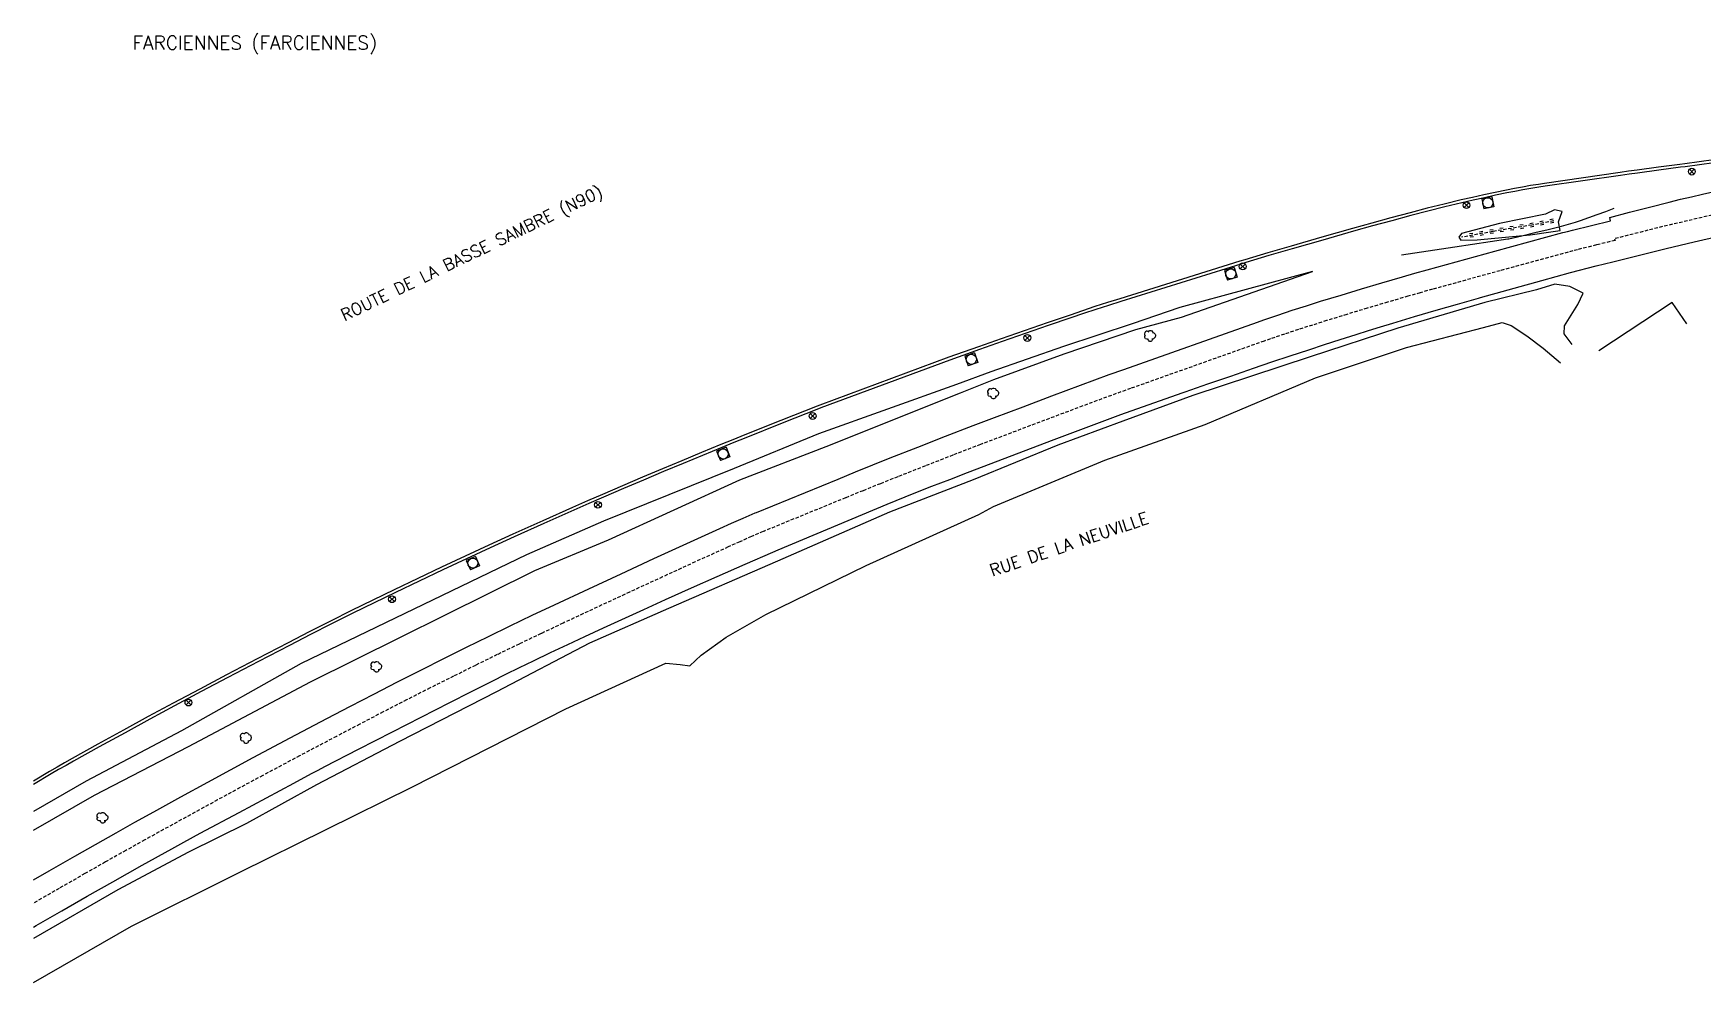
# Model space of a CAD drawing. Header units: millimetres. Extents: x 163000 to 164000, y 125000 to 126000.
# Drawn here: x 163000 to 163245.8, y 125848.4 to 125988.2 of the extents above; entities that cross this region are included whole.
import ezdxf
from ezdxf.enums import TextEntityAlignment as Align

# ---------------------------------------------------------------- set-up
doc = ezdxf.new("R2010")
doc.units = ezdxf.units.MM
doc.linetypes.add('DASHED', pattern=[0.75, 0.5, -0.25])
doc.layers.get('0').update_dxf_attribs({"linetype": 'CONTINUOUS'})
for name, color, linetype in [('W0001', 6, 'DASHED'), ('W0008', 7, 'CONTINUOUS'), ('W0010', 4, 'CONTINUOUS'), ('W0013', 4, 'CONTINUOUS'), ('W0103', 1, 'CONTINUOUS'), ('W0210', 2, 'CONTINUOUS'), ('W0212', 2, 'CONTINUOUS'), ('W0220', 5, 'DASHED'), ('W0300', 7, 'CONTINUOUS'), ('W0420', 7, 'CONTINUOUS'), ('W0469', 7, 'CONTINUOUS'), ('W0980', 7, 'CONTINUOUS'), ('W0989', 7, 'CONTINUOUS')]:
    doc.layers.add(name, color=color, linetype=linetype)
doc.styles.get("Standard").update_dxf_attribs({"font": 'romans.shx', "width": 0.85})

# ---------------------------------------------------------------- blocks, each defined once
blk = doc.blocks.new('T300')
for p, q in [((-0.8, 0.51), (-0.86, 0.34)), ((-0.86, 0.34), (-0.86, 0.17)), ((-0.86, 0.17), (-0.74, 0.06)), ((-0.69, 0.63), (-0.8, 0.51)), ((-0.8, -0.06), (-0.74, 0.06)), ((-0.74, 0.06), (-0.69, 0.11)), ((-0.57, 0.69), (-0.69, 0.63)), ((-0.46, 0.69), (-0.57, 0.69)), ((-0.29, 0.63), (-0.46, 0.69)), ((-0.29, 0.63), (-0.17, 0.74)), ((-0.23, 0.57), (-0.29, 0.63)), ((-0.17, 0.74), (-0.06, 0.8)), ((-0.06, 0.8), (0.06, 0.8)), ((0.06, 0.8), (0.23, 0.74)), ((0.23, 0.74), (0.34, 0.63)), ((0.34, 0.63), (0.4, 0.51)), ((0.46, 0.46), (0.34, 0.46)), ((0.4, 0.51), (0.4, 0.46)), ((0.57, 0.4), (0.46, 0.46)), ((0.57, 0.4), (0.69, 0.29)), ((0.69, 0.29), (0.74, 0.17)), ((0.74, 0.06), (0.69, -0.17)), ((0.74, 0.17), (0.74, 0.06)), ((-0.8, -0.17), (-0.8, -0.06)), ((-0.8, -0.23), (-0.8, -0.17)), ((-0.74, -0.34), (-0.8, -0.23)), ((-0.69, -0.4), (-0.74, -0.34)), ((-0.51, -0.46), (-0.69, -0.4)), ((-0.4, -0.46), (-0.51, -0.46)), ((-0.4, -0.46), (-0.34, -0.46)), ((-0.34, -0.46), (-0.34, -0.4)), ((-0.34, -0.51), (-0.34, -0.46)), ((-0.29, -0.63), (-0.34, -0.51)), ((-0.17, -0.74), (-0.29, -0.63)), ((-0.06, -0.8), (-0.17, -0.74)), ((0.06, -0.8), (-0.06, -0.8)), ((0.17, -0.74), (0.06, -0.8)), ((0.23, -0.69), (0.17, -0.74)), ((0.29, -0.46), (0.23, -0.46)), ((0.29, -0.63), (0.23, -0.69)), ((0.46, -0.4), (0.29, -0.46)), ((0.34, -0.51), (0.29, -0.63)), ((0.34, -0.51), (0.34, -0.46)), ((0.57, -0.34), (0.46, -0.4)), ((0.63, -0.29), (0.57, -0.34)), ((0.69, -0.17), (0.63, -0.29))]:
    blk.add_line(p, q)
blk = doc.blocks.new('T469')
at = {"color": 0, "linetype": 'Continuous', "flags": 128}
for points in [[(-0.35, 0.35), (0.35, -0.35)], [(-0.35, -0.35), (0.35, 0.35)]]:
    blk.add_lwpolyline(points, dxfattribs=at)
at = {"color": 0, "linetype": 'Continuous'}
blk.add_circle((0, 0), 0.5, dxfattribs=at)
blk = doc.blocks.new('T420')
for p, q in [((0.75, 0.75), (-0.75, 0.75)), ((-0.75, 0.75), (-0.75, -0.75)), ((0.75, 0.75), (0.75, -0.75)), ((0.75, -0.75), (-0.75, -0.75))]:
    blk.add_line(p, q)
blk.add_ellipse((0, 0), major_axis=(-0.53, 0.53), ratio=1, start_param=3.926991, end_param=10.210176)
blk = doc.blocks.new('t220o')
at = {"color": 0, "linetype": 'Continuous'}
for p, q in [((-0.25, 0.25), (0.25, 0.25)), ((-0.25, -0.25), (0.25, -0.25))]:
    blk.add_line(p, q, dxfattribs=at)

msp = doc.modelspace()

# ---------------------------------------------------------------- linework, layer by layer
at = {"layer": 'W0001'}
msp.add_lwpolyline([(163250.86, 125962.32), (163239.21, 125959.6), (163232.85, 125957.98), (163232.91, 125957.73), (163230.16, 125957.06), (163227.36, 125956.37), (163226.67, 125956.19), (163225.99, 125956.01), (163216, 125953.28), (163206.02, 125950.54), (163204.22, 125950.03), (163202.42, 125949.52), (163199.42, 125948.64), (163196.42, 125947.75), (163193.42, 125946.85), (163190.44, 125945.93), (163188.36, 125945.27), (163186.28, 125944.61), (163184.21, 125943.93), (163182.15, 125943.23), (163181.22, 125942.91), (163161.57, 125935.93), (163159.45, 125935.17), (163157.34, 125934.4), (163155.23, 125933.62), (163151.02, 125932.04), (163146.82, 125930.46), (163142.6, 125928.86), (163139.46, 125927.69), (163135.41, 125926.12), (163131.35, 125924.53), (163127.29, 125922.93), (163124.72, 125921.91), (163122.17, 125920.88), (163119.61, 125919.84), (163107.64, 125914.94), (163107.45, 125914.86), (163105.73, 125914.12), (163104.01, 125913.37), (163102.3, 125912.6), (163097.46, 125910.4), (163092.63, 125908.18), (163087.8, 125905.95), (163083.03, 125903.73), (163077.99, 125901.37), (163074.75, 125899.84), (163071.52, 125898.3), (163068.3, 125896.74), (163065.09, 125895.16), (163061.88, 125893.57), (163058.41, 125891.83), (163054.95, 125890.07), (163051.5, 125888.3), (163048.06, 125886.51), (163044.62, 125884.71), (163039.2, 125881.84), (163033.78, 125878.95), (163030.44, 125877.16), (163027.11, 125875.35), (163023.14, 125873.17), (163019.18, 125870.99), (163016.4, 125869.45), (163013.62, 125867.91), (163010.6, 125866.21), (163007.59, 125864.5), (163003.81, 125862.33), (163000.02, 125860.15), (163000, 125860.14)], dxfattribs=at)
at = {"layer": 'W0008'}
for points in [[(163247.42, 125969.6), (163245.31, 125969.31), (163243.19, 125969.03), (163242.47, 125968.93), (163239.33, 125968.52), (163236.18, 125968.1), (163234.91, 125967.92), (163233.65, 125967.74), (163222.54, 125966.13), (163221.64, 125965.99), (163220.46, 125965.8), (163219.27, 125965.6), (163218.09, 125965.38), (163216.91, 125965.15), (163215.24, 125964.8), (163213.58, 125964.45), (163211.93, 125964.07), (163210.27, 125963.69), (163207.76, 125963.08), (163205.25, 125962.46), (163202.75, 125961.82), (163199.91, 125961.06), (163197.09, 125960.29), (163194.26, 125959.5), (163189.74, 125958.21), (163185.22, 125956.91), (163181.8, 125955.9), (163178.39, 125954.89), (163177.65, 125954.66), (163160.01, 125949.15), (163158.16, 125948.57), (163156.32, 125947.98), (163154.48, 125947.37), (163152.65, 125946.75), (163149.27, 125945.6), (163145.9, 125944.44), (163142.53, 125943.26), (163139.17, 125942.08), (163134.81, 125940.52), (163115.83, 125933.48), (163115.43, 125933.33), (163110.09, 125931.21), (163104.76, 125929.09), (163102.99, 125928.38), (163101.23, 125927.66), (163098.36, 125926.49), (163095.5, 125925.3), (163092.64, 125924.1), (163089.69, 125922.85), (163086.74, 125921.6), (163083.79, 125920.33), (163081.59, 125919.38), (163079.4, 125918.41), (163075, 125916.44), (163070.6, 125914.46), (163067.09, 125912.86), (163063.59, 125911.25), (163060.1, 125909.62), (163056.61, 125907.97), (163053.13, 125906.3), (163049.99, 125904.77), (163046.85, 125903.23), (163043.73, 125901.67), (163040.61, 125900.09), (163037.5, 125898.49), (163032.96, 125896.13), (163028.43, 125893.76), (163024.49, 125891.68), (163020.57, 125889.58), (163016.92, 125887.61), (163013.29, 125885.63), (163009.49, 125883.55), (163005.71, 125881.45), (163004.6, 125880.82), (163003.49, 125880.19), (163002.39, 125879.54), (163000, 125878.12)], [(163000, 125863.57), (163002.32, 125864.91), (163006.12, 125867.09), (163009.14, 125868.81), (163012.17, 125870.51), (163014.95, 125872.05), (163017.74, 125873.6), (163021.71, 125875.78), (163025.69, 125877.96), (163029.03, 125879.78), (163032.37, 125881.58), (163037.8, 125884.47), (163043.23, 125887.34), (163046.68, 125889.15), (163050.14, 125890.94), (163053.6, 125892.72), (163057.07, 125894.48), (163060.55, 125896.23), (163063.77, 125897.83), (163067, 125899.41), (163070.23, 125900.98), (163073.47, 125902.53), (163076.72, 125904.07), (163081.77, 125906.43), (163086.55, 125908.65), (163091.38, 125910.89), (163096.22, 125913.1), (163101.07, 125915.31), (163102.8, 125916.09), (163104.54, 125916.85), (163106.28, 125917.6), (163106.5, 125917.69), (163118.49, 125922.6), (163121.05, 125923.64), (163123.62, 125924.68), (163126.19, 125925.7), (163130.26, 125927.3), (163134.33, 125928.89), (163138.4, 125930.48), (163141.55, 125931.64), (163145.76, 125933.24), (163149.98, 125934.83), (163154.19, 125936.41), (163156.31, 125937.19), (163158.44, 125937.97), (163160.57, 125938.73), (163180.24, 125945.72), (163181.19, 125946.05), (163183.27, 125946.75), (163185.36, 125947.44), (163187.46, 125948.11), (163189.55, 125948.77), (163192.56, 125949.69), (163195.56, 125950.6), (163198.58, 125951.5), (163201.59, 125952.38), (163203.41, 125952.9), (163205.23, 125953.41), (163215.22, 125956.15), (163225.21, 125958.88), (163225.92, 125959.07), (163226.63, 125959.25), (163229.45, 125959.95), (163232.26, 125960.64), (163232.14, 125961.13), (163235.05, 125961.9), (163237.98, 125962.65), (163240.9, 125963.39), (163242.53, 125963.79), (163244.16, 125964.17), (163245.79, 125964.54), (163257, 125967.03)], [(163000, 125856.63), (163000.43, 125856.88), (163004.18, 125859.02), (163007.93, 125861.16), (163011.69, 125863.28), (163016.03, 125865.72), (163020.37, 125868.15), (163021.26, 125868.64), (163022.15, 125869.13), (163024.58, 125870.43), (163030.28, 125873.49), (163038.33, 125877.81), (163040.96, 125879.22), (163041.93, 125879.74), (163042.91, 125880.25), (163047.88, 125882.82), (163052.86, 125885.39), (163057.08, 125887.55), (163061.31, 125889.7), (163064.42, 125891.28), (163067.54, 125892.84), (163069.57, 125893.85), (163071.6, 125894.84), (163073.64, 125895.83), (163076.17, 125897.04), (163078.69, 125898.23), (163081.22, 125899.42), (163083.95, 125900.68), (163086.67, 125901.94), (163089.87, 125903.4), (163093.08, 125904.86), (163096.89, 125906.57), (163100.71, 125908.27), (163104.79, 125910.07), (163108.88, 125911.85), (163109.65, 125912.18), (163125.74, 125918.91), (163127.05, 125919.46), (163128.37, 125919.99), (163129.7, 125920.52), (163132.31, 125921.54), (163134.93, 125922.55), (163137.55, 125923.56), (163150.33, 125928.42), (163160.11, 125932.12), (163169.17, 125935.28), (163169.61, 125935.44), (163172.96, 125936.61), (163176.32, 125937.77), (163179.68, 125938.92), (163182.39, 125939.84), (163185.09, 125940.75), (163187.8, 125941.64), (163190.12, 125942.4), (163192.45, 125943.15), (163194.77, 125943.9), (163196.58, 125944.46), (163198.38, 125945.02), (163200.19, 125945.57), (163203.39, 125946.52), (163206.59, 125947.46), (163209.7, 125948.36), (163212.81, 125949.24), (163213.12, 125949.33), (163222.14, 125951.84), (163224.25, 125952.42), (163226.36, 125952.99), (163230.13, 125953.98), (163232.58, 125954.58), (163234.54, 125955.08), (163236.5, 125955.58), (163240.44, 125956.56), (163242.48, 125957.05), (163244.54, 125957.53), (163256.12, 125960.19)]]:
    msp.add_lwpolyline(points, dxfattribs=at)
at = {"layer": 'W0010'}
msp.add_lwpolyline([(163201.45, 125955.6), (163209.33, 125956.78), (163217.13, 125957.95), (163217.25, 125957.98), (163219.18, 125958.43), (163221.1, 125958.89), (163223.05, 125959.36), (163225.01, 125959.84), (163225.71, 125960.02), (163226.41, 125960.22), (163227.11, 125960.43), (163227.8, 125960.66), (163229.05, 125961.09), (163230.29, 125961.54), (163231.53, 125962.01), (163232.77, 125962.49)], dxfattribs=at)
at = {"layer": 'W0013'}
msp.add_lwpolyline([(163247.48, 125969.17), (163245.36, 125968.88), (163243.24, 125968.59), (163242.53, 125968.5), (163239.38, 125968.08), (163236.24, 125967.66), (163234.97, 125967.49), (163233.71, 125967.31), (163222.6, 125965.7), (163221.71, 125965.56), (163220.53, 125965.37), (163219.35, 125965.17), (163218.17, 125964.95), (163216.99, 125964.72), (163215.33, 125964.38), (163213.68, 125964.02), (163212.02, 125963.65), (163210.37, 125963.27), (163207.86, 125962.66), (163205.36, 125962.04), (163202.86, 125961.39), (163200.03, 125960.64), (163197.2, 125959.87), (163194.38, 125959.09), (163189.86, 125957.79), (163185.34, 125956.49), (163181.93, 125955.49), (163178.52, 125954.47), (163177.78, 125954.24), (163160.14, 125948.74), (163158.3, 125948.16), (163156.46, 125947.56), (163154.62, 125946.96), (163152.79, 125946.34), (163149.41, 125945.19), (163146.04, 125944.03), (163142.68, 125942.85), (163139.32, 125941.67), (163134.95, 125940.11), (163115.98, 125933.07), (163115.59, 125932.93), (163110.25, 125930.81), (163104.92, 125928.68), (163103.15, 125927.98), (163101.39, 125927.26), (163098.53, 125926.08), (163095.67, 125924.9), (163092.81, 125923.7), (163089.86, 125922.45), (163086.91, 125921.2), (163083.97, 125919.93), (163081.77, 125918.98), (163079.57, 125918.01), (163075.18, 125916.04), (163070.78, 125914.07), (163067.28, 125912.47), (163063.78, 125910.85), (163060.28, 125909.22), (163056.8, 125907.57), (163053.32, 125905.91), (163050.18, 125904.38), (163047.05, 125902.84), (163043.92, 125901.28), (163040.81, 125899.7), (163037.7, 125898.1), (163033.16, 125895.75), (163028.63, 125893.37), (163024.7, 125891.29), (163020.77, 125889.2), (163017.13, 125887.23), (163013.5, 125885.25), (163009.71, 125883.17), (163005.92, 125881.07), (163004.81, 125880.44), (163003.71, 125879.81), (163002.61, 125879.17), (163000, 125877.62)], dxfattribs=at)
at = {"layer": 'W0103'}
msp.add_lwpolyline([(163243.49, 125945.46), (163241.33, 125948.58), (163230.52, 125941.49)], dxfattribs=at)
at = {"layer": 'W0210'}
msp.add_lwpolyline([(163225.11, 125962.01), (163223.98, 125962.23), (163222.65, 125961.61), (163215.91, 125960.23), (163210.29, 125958.73), (163209.89, 125958.19), (163210.19, 125957.76), (163212.59, 125957.83), (163220.42, 125958.57), (163223.47, 125958.99), (163224.81, 125959.19), (163224.6, 125960.49)], close=True, dxfattribs=at)
for points in [[(163188.37, 125953.15), (163168.8, 125947.85), (163161.78, 125945.44), (163151.68, 125942.1), (163140.99, 125938.4), (163135.94, 125936.51), (163115.59, 125929.24), (163103.21, 125924.17), (163083.93, 125916.38), (163072.59, 125911.42), (163039.41, 125895.42), (163021.83, 125885.53), (163007.77, 125878.1), (163000, 125873.63)], [(163226.6, 125942.39), (163225.4, 125943.96), (163225.45, 125945.17), (163227.44, 125948.32), (163228.23, 125949.97), (163226.27, 125950.95), (163224.03, 125951.27), (163221.34, 125950.47), (163213.72, 125948.59), (163200.92, 125944.83), (163188.02, 125940.57), (163170.76, 125934.88), (163160.41, 125931.12)], [(163160.41, 125931.12), (163150.85, 125927.57), (163138.41, 125922.49), (163126.07, 125917.71), (163109.56, 125910.52), (163093.51, 125903.54), (163081.87, 125898.41), (163068.2, 125891.27), (163053.89, 125883.95), (163041.68, 125877.57), (163031.39, 125871.89), (163022.85, 125867.64), (163012.46, 125862.11), (163000, 125854.92)]]:
    msp.add_lwpolyline(points, dxfattribs=at)
at = {"layer": 'W0212'}
for points in [[(163000, 125870.9), (163008.99, 125876.04), (163022.85, 125883.24), (163040.82, 125892.73), (163073.85, 125909.13), (163084.69, 125913.63), (163104.02, 125922.46), (163116.72, 125927.37), (163136.54, 125935.27), (163141.45, 125937.24), (163151.78, 125941.02), (163162.34, 125944.63), (163169.09, 125946.45), (163188.37, 125953.15)], [(163000, 125848.45), (163014.47, 125856.75), (163030.39, 125864.72), (163055.83, 125877.3), (163078.4, 125888.74), (163093.11, 125895.47), (163095.23, 125895.3), (163096.69, 125895.11), (163098.33, 125896.67), (163102.02, 125899.3), (163107.88, 125902.63), (163122.63, 125909.85), (163139.23, 125917.4), (163141.38, 125918.55), (163157.76, 125925.4), (163172.53, 125930.64), (163188.82, 125937.48), (163202.22, 125941.96), (163213.52, 125944.89), (163216.3, 125945.67), (163217.63, 125945.21), (163219.92, 125943.7), (163222.33, 125941.87), (163224.86, 125939.72)]]:
    msp.add_lwpolyline(points, dxfattribs=at)
at = {"layer": 'W0220'}
msp.add_lwpolyline([(163223.88, 125960.62), (163220.64, 125959.99), (163214.9, 125959.05), (163210.31, 125958.21)], dxfattribs=at)

# ---------------------------------------------------------------- block references
for p, rotation in [((163220.66, 125960), 190.9969182654369), ((163222.13, 125960.28), 190.9969182654369), ((163223.6, 125960.57), 190.9969182654369), ((163211.79, 125958.48), 190.453039073118), ((163213.26, 125958.75), 190.453039073118), ((163214.74, 125959.02), 190.453039073118), ((163216.22, 125959.27), 189.2823360581819), ((163217.7, 125959.51), 189.2823360581819), ((163219.18, 125959.75), 189.2823360581819)]:
    msp.add_blockref('t220o', p, dxfattribs=dict(at, rotation=rotation))
at = {"layer": 'W0300'}
for p in [(163164.48, 125943.66), (163141.38, 125935.19), (163050.53, 125894.95), (163031.33, 125884.46), (163010.21, 125872.71)]:
    msp.add_blockref('T300', p, dxfattribs=at)
at = {"layer": 'W0420'}
for p, rotation in [((163214.18, 125963.27), 11.68395363560633), ((163176.33, 125952.8), 17.03729186925403), ((163138.11, 125940.22), 19.42577529705969), ((163101.58, 125926.29), 22.13530181795882), ((163064.72, 125910.21), 24.47155976781717)]:
    msp.add_blockref('T420', p, dxfattribs=dict(at, rotation=rotation))
at = {"layer": 'W0469'}
for p in [(163244.22, 125967.86), (163211.04, 125962.93), (163178.08, 125953.91), (163146.37, 125943.37), (163114.75, 125931.88), (163083.14, 125918.8), (163052.81, 125904.9), (163022.83, 125889.68)]:
    msp.add_blockref('T469', p, dxfattribs=at)

# ---------------------------------------------------------------- texts
at = {"layer": 'W0980'}
msp.add_text('FARCIENNES (FARCIENNES)', height=2, dxfattribs=at).set_placement((163032.61, 125986.7), align=Align.MIDDLE)
at = {"layer": 'W0989'}
for s, rotation, p in [('ROUTE DE LA BASSE SAMBRE (N90)', 25.8184, (163045.41, 125946.62)), ('RUE DE LA NEUVILLE', 18.8128, (163140.91, 125909.08))]:
    msp.add_text(s, height=1.75, rotation=rotation, dxfattribs=at).set_placement(p, align=Align.MIDDLE_LEFT)

doc.saveas('drawing.dxf')
